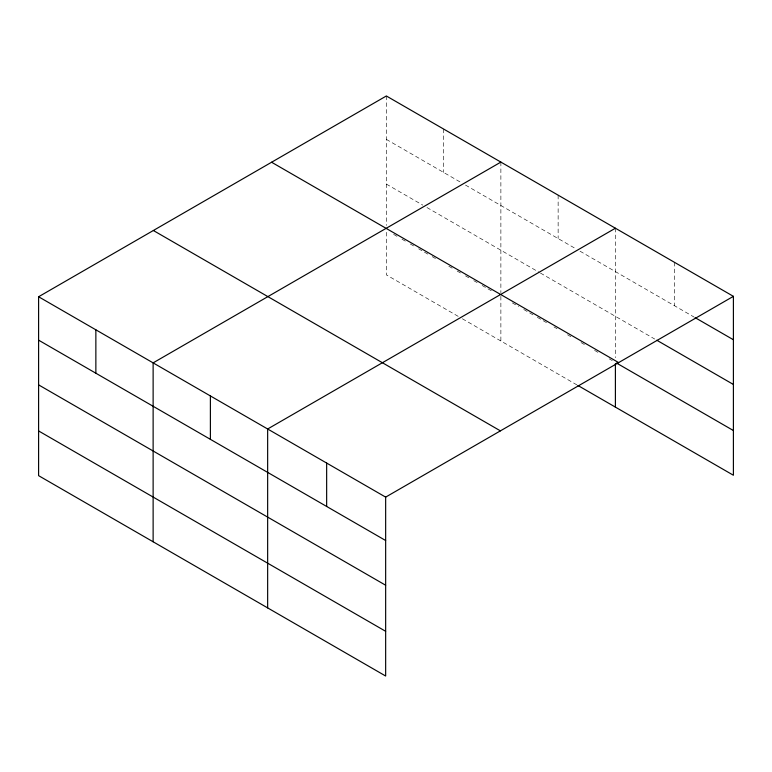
<?xml version="1.0" encoding="UTF-8"?>
<svg xmlns="http://www.w3.org/2000/svg" width="772" height="772" viewBox="0 0 772 772"><rect width="100%" height="100%" fill="white"/><g stroke="black" fill="none" stroke-linecap="round" stroke-linejoin="round"><path stroke-width="0.58" stroke-dasharray="3.86 2.9" d="M386.347 139.375L461.318 182.655M465.477 185.068L575.844 248.777M580.004 251.18L694.067 317.041M386.347 184.093L422.795 205.13M426.955 207.543L539.396 272.458M540.439 273.056L654.733 339.043M393.643 234.37L397.802 236.782M401.971 239.185L406.13 241.588M410.299 243.991L414.458 246.393M418.627 248.796L427.997 254.21M432.166 256.613L436.325 259.016M448.822 266.234L452.981 268.637M457.149 271.04L461.318 273.442M465.477 275.845L469.646 278.258M473.805 280.661L477.974 283.063M482.133 285.466L491.503 290.88M512.328 302.894L518.581 306.503M523.783 309.514L533.153 314.918M537.322 317.321L546.692 322.735M553.978 326.942L557.094 328.747M567.507 334.758L571.676 337.161M581.046 342.575L585.215 344.978M594.585 350.382L598.744 352.794M609.156 358.797L612.283 360.601M458.192 316.356L386.347 274.88L386.347 230.162M462.351 318.759L576.877 384.881M674.4 262.287L674.4 305.683M615.4 228.222L615.4 357.687M558.137 195.162L558.137 238.558M500.874 162.101L500.874 292.742M500.874 296.284L500.874 341.002M443.611 129.04L443.611 172.436M386.347 95.979L386.347 225.443"/><path stroke-width="1.16" d="M38.6 296.757L385.653 497.12L385.653 676.021L38.6 475.658L38.6 296.757L386.347 95.979L733.4 296.342L733.4 475.243L577.919 385.479M500.874 162.101L153.126 362.869L153.126 541.77M615.4 228.222L267.652 428.991L267.652 607.892M385.653 497.12L733.4 296.342M695.099 317.639L733.4 339.748M656.808 340.24L733.4 384.466M271.59 162.236L618.642 362.599M616.442 363.004L733.4 430.535M153.358 230.5L500.41 430.863M38.6 340.153L385.653 540.516M38.6 384.871L385.653 585.234M38.6 430.94L385.653 631.303M615.4 363.583L615.4 407.124M326.652 463.055L326.652 506.451M210.389 395.93L210.389 439.336M95.863 329.808L95.863 373.214"/></g></svg>
